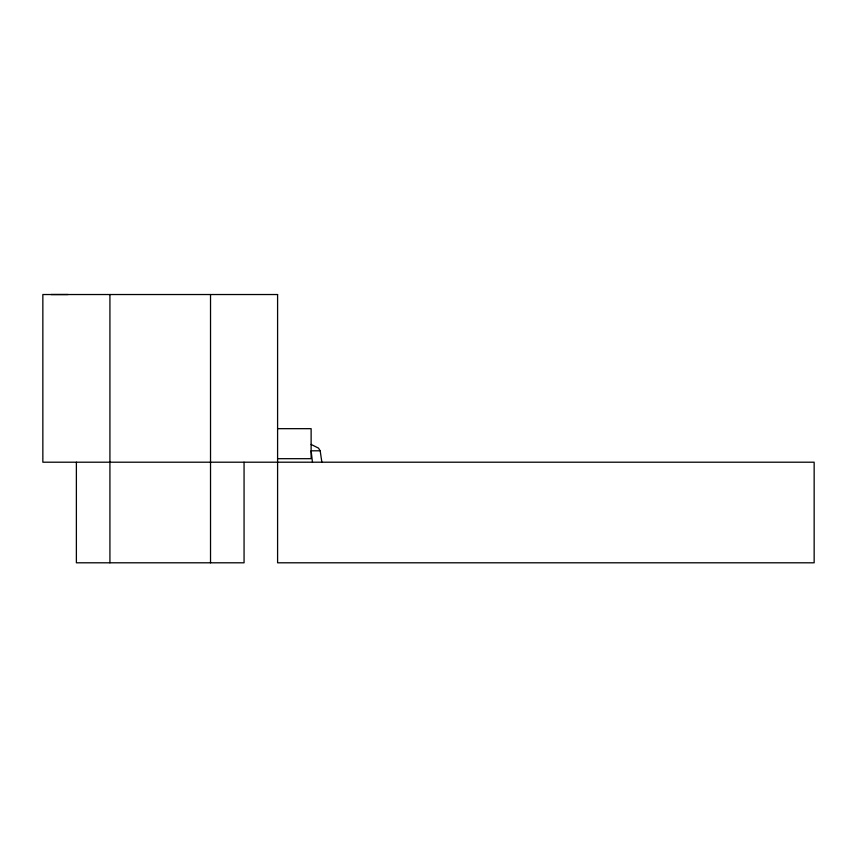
<?xml version="1.0" encoding="UTF-8"?>
<svg xmlns="http://www.w3.org/2000/svg" width="857" height="857" viewBox="0 0 857 857"><rect width="100%" height="100%" fill="white"/><g stroke="black" fill="none" stroke-linecap="round" stroke-linejoin="round"><path stroke-width="1.29" d="M277.593 428.671L311.123 428.671L311.123 458.688L277.593 458.688M321.857 462.202L320.186 450.803L311.123 450.803L312.473 462.202M311.123 444.429L318.504 448.115L320.186 450.803M244.063 462.202L244.063 562.803L76.38 562.803L76.38 462.202M210.522 294.529L210.522 562.803M109.921 294.529L109.921 562.803M68.121 294.529L51.109 294.529M277.593 294.529L42.85 294.529L42.85 462.202L814.15 462.202L814.15 562.803L277.593 562.803L277.593 294.529"/></g></svg>
